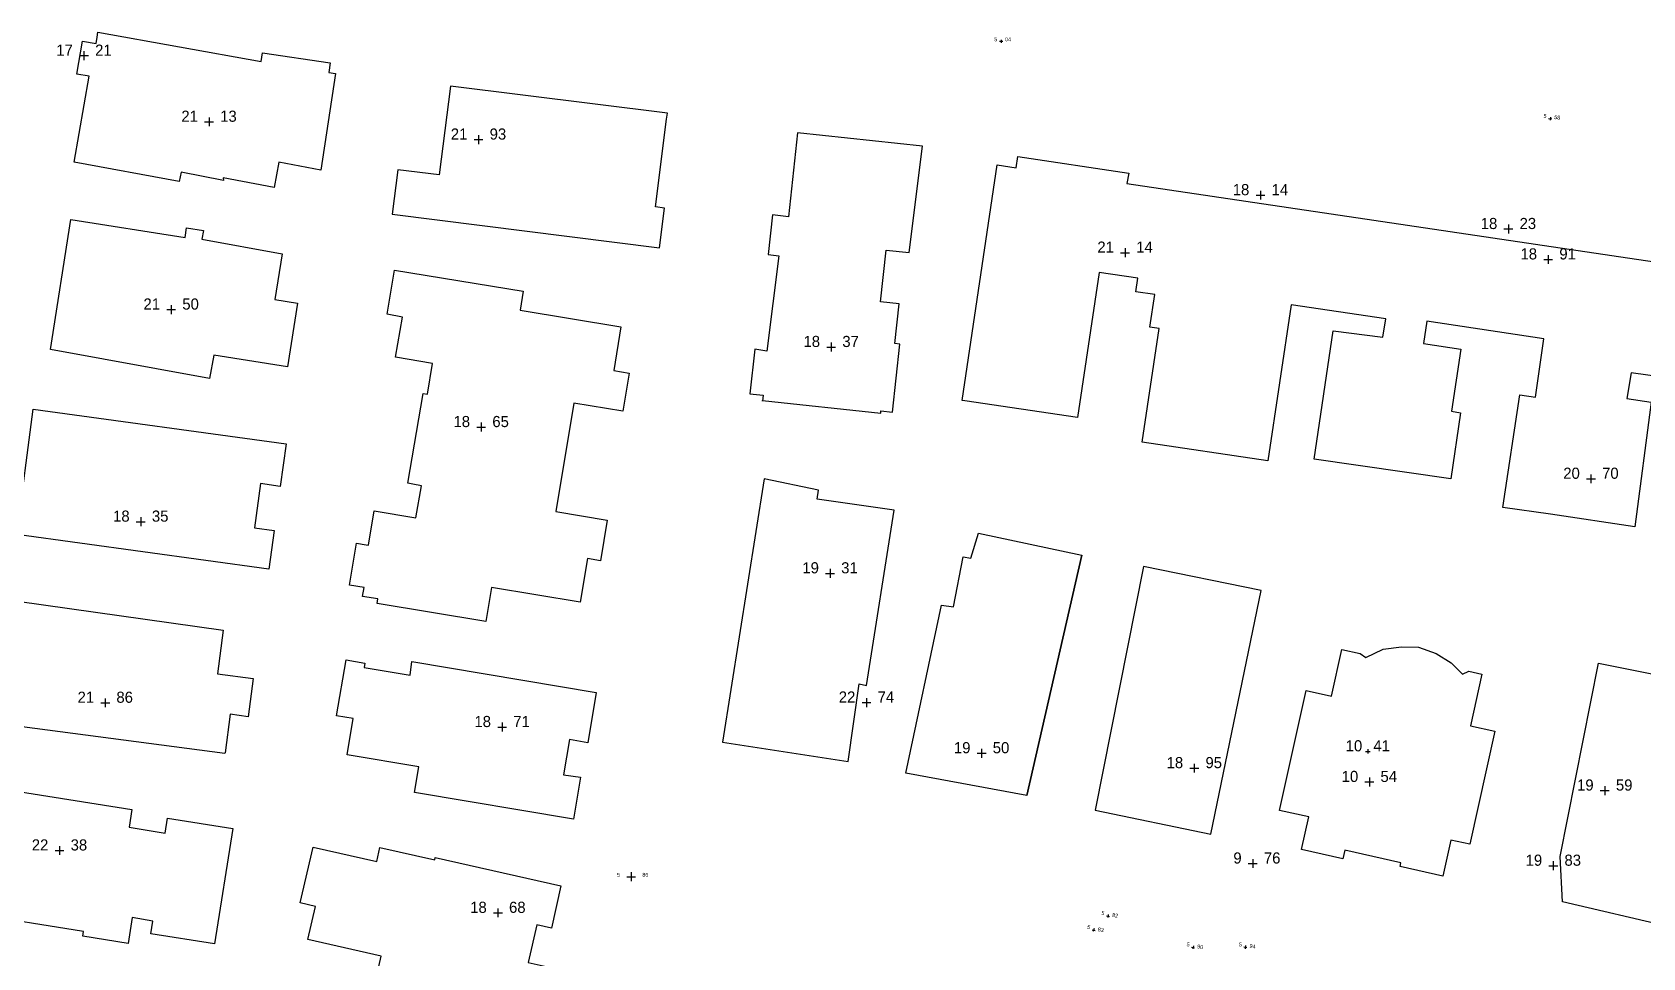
# Model space of a CAD drawing. Header units: inches. Extents: x 179019 to 255520, y 666000 to 809980.
# Drawn here: x 254708.4 to 254853.1, y 809263.9 to 809347 of the extents above; entities that cross this region are included whole.
import ezdxf
from ezdxf.enums import TextEntityAlignment as Align

# ---------------------------------------------------------------- set-up
doc = ezdxf.new("R2010")
doc.units = ezdxf.units.IN
doc.header["$MEASUREMENT"] = 0
for name, color, linetype in [('building levels', 6, 'Continuous'), ('orig buildings', 3, 'Continuous'), ('street levels', 5, 'Continuous')]:
    doc.layers.add(name, color=color, linetype=linetype)
doc.styles.add('hebtxt', font='hebtxt')

# ---------------------------------------------------------------- blocks, each defined once
blk = doc.blocks.new('1505')
for points in [[(-0.4, 0), (0.4, 0)], [(0, 0.4), (0, -0.4)]]:
    blk.add_lwpolyline(points)
at = {"style": 'hebtxt'}
blk.add_attdef('METER', text='', height=2, dxfattribs=at).set_placement((-1, 0), align=Align.RIGHT)
blk.add_attdef('CENTIMETER', (1, 0), '', height=2, dxfattribs=at)
blk = doc.blocks.new('1503')
for points in [[(-0.4, 0), (0.4, 0)], [(0, 0.4), (0, -0.4)]]:
    blk.add_lwpolyline(points)
at = {"style": 'hebtxt'}
blk.add_attdef('METER', text='', height=2, dxfattribs=at).set_placement((-1, 0), align=Align.RIGHT)
blk.add_attdef('CENTIMETER', (1, 0), '', height=2, dxfattribs=at)

msp = doc.modelspace()

# ---------------------------------------------------------------- linework, layer by layer
at = {"layer": 'orig buildings'}
for points, elevation in [([(254734.34, 809334.67), (254730.58, 809335.37), (254730.15, 809333.11), (254725.57, 809333.97), (254725.59, 809333.73), (254721.79, 809334.49), (254721.62, 809333.65), (254712.19, 809335.37), (254713.53, 809343.1), (254712.43, 809343.29), (254712.94, 809346.25), (254714.15, 809346.04), (254714.24, 809346.6), (254714.32, 809347.04), (254728.99, 809344.41), (254729.1, 809345.2), (254735.18, 809344.28), (254735.05, 809343.42), (254735.65, 809343.33), (254734.34, 809334.67)], 18.7), ([(254740.76, 809330.71), (254764.74, 809327.67), (254765.2, 809331.26), (254764.4, 809331.36), (254765.39, 809339.24), (254765.46, 809339.77), (254745.97, 809342.2), (254744.96, 809334.23), (254741.26, 809334.69), (254740.76, 809330.71)], 22.79), ([(254774.01, 809313.98), (254784.62, 809312.83), (254784.64, 809313.04), (254785.67, 809312.92), (254786.34, 809319.05), (254785.89, 809319.09), (254786.28, 809322.66), (254784.61, 809322.84), (254785.11, 809327.48), (254787.16, 809327.26), (254788.37, 809336.81), (254777.15, 809338.02), (254776.33, 809330.48), (254774.91, 809330.64), (254774.52, 809327.08), (254775.48, 809326.98), (254774.39, 809318.42), (254773.31, 809318.59), (254772.87, 809314.59), (254774.06, 809314.47), (254773.99, 809313.93)], 17.83), ([(254711.9, 809330.22), (254722.16, 809328.61), (254722.29, 809329.47), (254723.79, 809329.24), (254723.66, 809328.45), (254730.86, 809327.16), (254730.21, 809323.04), (254732.24, 809322.72), (254731.34, 809317.01), (254724.72, 809318.05), (254724.34, 809315.96), (254710.07, 809318.56), (254711.9, 809330.22)], 20.68), ([(254740.96, 809325.69), (254752.51, 809323.78), (254752.23, 809322.08), (254761.29, 809320.58), (254760.65, 809316.66), (254762.02, 809316.43), (254761.45, 809313.02), (254757.05, 809313.75), (254755.43, 809304.01), (254760.06, 809303.24), (254759.45, 809299.59), (254758.28, 809299.79), (254757.63, 809295.86), (254749.67, 809297.18), (254749.17, 809294.14), (254739.4, 809295.76), (254739.47, 809296.16), (254738.08, 809296.39), (254738.23, 809297.2), (254736.92, 809297.4), (254737.55, 809301.18), (254738.42, 809301.03), (254738.61, 809301), (254739.12, 809304.06), (254742.87, 809303.44), (254743.39, 809306.32), (254742.61, 809306.46), (254742.16, 809306.55), (254743.52, 809314.61), (254743.92, 809314.54), (254744.38, 809317.31), (254741.03, 809317.87), (254741.68, 809321.46), (254740.3, 809321.72), (254740.96, 809325.69)], 18.5), ([(254708.51, 809313.2), (254731.22, 809310.1), (254730.7, 809306.27), (254728.92, 809306.52), (254728.38, 809302.56), (254730.14, 809302.32), (254729.66, 809298.85), (254707.05, 809301.94), (254708.51, 809313.2)], 18.08), ([(254774.15, 809306.94), (254770.42, 809283.3), (254781.71, 809281.57), (254782.68, 809288.54), (254783.35, 809288.4), (254785.84, 809304.14), (254778.92, 809305.12), (254779.03, 809305.93), (254774.15, 809306.94)], 19.85), ([(254802.68, 809300.09), (254797.73, 809278.52), (254786.87, 809280.53), (254790.09, 809295.6), (254791.15, 809295.45), (254792.02, 809299.94), (254792.72, 809299.82), (254793.41, 809302.07), (254802.68, 809300.09), (254797.73, 809278.52)], 21.09), ([(254808.21, 809299.09), (254803.87, 809277.19), (254814.27, 809275.04), (254818.78, 809296.91)], 19.4), ([(254707.09, 809295.95), (254725.58, 809293.35), (254725.07, 809289.44), (254728.26, 809289.02), (254727.81, 809285.59), (254726.19, 809285.81), (254725.74, 809282.36), (254725.73, 809282.28), (254705.21, 809284.98), (254705.33, 809285.89), (254703.97, 809286.07), (254705, 809293.88), (254706.71, 809293.66), (254707.09, 809295.95)], 18.4), ([(254742.52, 809290.54), (254759.07, 809287.77), (254758.31, 809283.25), (254756.67, 809283.53), (254756.14, 809280.37), (254757.67, 809280.16), (254757.03, 809276.38), (254742.76, 809278.78), (254743.15, 809281.09), (254736.69, 809282.17), (254737.24, 809285.42), (254735.75, 809285.66), (254736.6, 809290.69), (254738.28, 809290.4), (254738.22, 809290.02), (254742.35, 809289.33), (254742.52, 809290.54)], 18.89), ([(254704.69, 809279.27), (254717.38, 809277.25), (254717.13, 809275.66), (254720.35, 809275.15), (254720.56, 809276.48), (254726.45, 809275.54), (254724.8, 809265.2), (254719.07, 809266.11), (254719.25, 809267.25), (254717.4, 809267.55), (254717.03, 809265.24), (254712.96, 809265.89), (254713.02, 809266.3), (254702.92, 809267.91), (254704.69, 809279.27)], 21.92), ([(254733.65, 809273.87), (254739.36, 809272.59), (254739.64, 809273.85), (254744.58, 809272.74), (254744.62, 809272.94), (254755.89, 809270.4), (254755.04, 809266.62), (254753.73, 809266.91), (254752.96, 809263.53), (254754.58, 809263.16), (254753.58, 809258.75), (254739.28, 809261.98), (254739.76, 809264.1), (254733.18, 809265.58), (254733.85, 809268.56), (254732.47, 809268.87), (254733.65, 809273.87)], 18.61)]:
    msp.add_lwpolyline(points, close=True, dxfattribs=dict(at, elevation=elevation))
at = {"layer": 'orig buildings', "elevation": 19.46}
msp.add_lwpolyline([(254863.11, 809314.92), (254852.02, 809316.46), (254851.63, 809314.15), (254853.81, 809313.84), (254852.35, 809302.63), (254844.77, 809303.76), (254840.49, 809304.36), (254842.02, 809314.5), (254843.41, 809314.28), (254844.18, 809319.52), (254833.65, 809321.09), (254833.35, 809319.1), (254836.7, 809318.6), (254835.87, 809313.03), (254836.69, 809312.87), (254835.81, 809306.94), (254823.53, 809308.72), (254825.24, 809320.24), (254829.72, 809319.66), (254829.97, 809321.31), (254821.47, 809322.57), (254819.39, 809308.55), (254808.1, 809310.23), (254809.62, 809320.44), (254808.78, 809320.56), (254809.22, 809323.48), (254807.53, 809323.74), (254807.71, 809324.96), (254804.24, 809325.47), (254802.3, 809312.44), (254792.18, 809313.95), (254791.92, 809313.99), (254795.07, 809335.13), (254796.78, 809334.88), (254796.92, 809335.87), (254806.91, 809334.38), (254806.72, 809333.46), (254905.32, 809318.83)], dxfattribs=at)
at = {"layer": 'orig buildings'}
for points in [[(254820.43, 809277.18), (254822.81, 809287.94), (254825.11, 809287.43), (254826.04, 809291.63), (254827.68, 809291.27), (254828.19, 809290.92), (254829.73, 809291.66), (254831.38, 809291.86), (254832.91, 809291.82), (254834.49, 809291.26), (254835.84, 809290.44), (254836.86, 809289.42), (254837.43, 809289.67), (254838.6, 809289.41), (254837.57, 809284.77), (254839.76, 809284.29), (254837.52, 809274.15), (254835.83, 809274.52), (254835.11, 809271.28), (254831.26, 809272.13), (254831.34, 809272.48), (254826.3, 809273.6), (254826.13, 809272.84), (254822.4, 809273.66), (254823.05, 809276.6)], [(254860.17, 809289.76), (254855.56, 809266.7), (254845.84, 809268.98), (254845.62, 809273.03), (254849.09, 809290.39), (254856.1, 809288.99), (254856.53, 809290.68)]]:
    msp.add_lwpolyline(points, close=True, dxfattribs=at)

# ---------------------------------------------------------------- block references
at = {"layer": 'building levels'}
ref = msp.add_blockref('1505', (254713.07, 809344.94, 17.21), dxfattribs=at)
ref.add_attrib('METER', '17', dxfattribs={"layer": '0', "height": 1, "style": 'hebtxt'}).set_placement((254712.07, 809344.93, 17.21), align=Align.RIGHT)
ref.add_attrib('CENTIMETER', '21', (254714.07, 809344.93, 17.21), dxfattribs={"layer": '0', "height": 1, "style": 'hebtxt'})
ref = msp.add_blockref('1505', (254724.3, 809339, 21.13), dxfattribs=at)
ref.add_attrib('METER', '21', dxfattribs={"layer": '0', "height": 1, "style": 'hebtxt'}).set_placement((254723.3, 809339, 21.13), align=Align.RIGHT)
ref.add_attrib('CENTIMETER', '13', (254725.3, 809339, 21.13), dxfattribs={"layer": '0', "height": 1, "style": 'hebtxt'})
ref = msp.add_blockref('1505', (254748.5, 809337.4, 21.93), dxfattribs=at)
ref.add_attrib('METER', '21', dxfattribs={"layer": '0', "height": 1, "style": 'hebtxt'}).set_placement((254747.5, 809337.4, 21.93), align=Align.RIGHT)
ref.add_attrib('CENTIMETER', '93', (254749.5, 809337.4, 21.93), dxfattribs={"layer": '0', "height": 1, "style": 'hebtxt'})
ref = msp.add_blockref('1505', (254818.72, 809332.41, 18.14), dxfattribs=at)
ref.add_attrib('METER', '18', dxfattribs={"layer": '0', "height": 1, "style": 'hebtxt'}).set_placement((254817.72, 809332.41, 18.14), align=Align.RIGHT)
ref.add_attrib('CENTIMETER', '14', (254819.72, 809332.41, 18.14), dxfattribs={"layer": '0', "height": 1, "style": 'hebtxt'})
ref = msp.add_blockref('1505', (254840.99, 809329.38, 18.23), dxfattribs=at)
ref.add_attrib('METER', '18', dxfattribs={"layer": '0', "height": 1, "style": 'hebtxt'}).set_placement((254839.99, 809329.37, 18.23), align=Align.RIGHT)
ref.add_attrib('CENTIMETER', '23', (254841.99, 809329.37, 18.23), dxfattribs={"layer": '0', "height": 1, "style": 'hebtxt'})
ref = msp.add_blockref('1505', (254806.56, 809327.25, 21.14), dxfattribs=at)
ref.add_attrib('METER', '21', dxfattribs={"layer": '0', "height": 1, "style": 'hebtxt'}).set_placement((254805.56, 809327.25, 21.14), align=Align.RIGHT)
ref.add_attrib('CENTIMETER', '14', (254807.56, 809327.25, 21.14), dxfattribs={"layer": '0', "height": 1, "style": 'hebtxt'})
ref = msp.add_blockref('1505', (254844.56, 809326.64, 18.91), dxfattribs=at)
ref.add_attrib('METER', '18', dxfattribs={"layer": '0', "height": 1, "style": 'hebtxt'}).set_placement((254843.56, 809326.64, 18.91), align=Align.RIGHT)
ref.add_attrib('CENTIMETER', '91', (254845.56, 809326.64, 18.91), dxfattribs={"layer": '0', "height": 1, "style": 'hebtxt'})
ref = msp.add_blockref('1505', (254720.9, 809322.14, 21.5), dxfattribs=at)
ref.add_attrib('METER', '21', dxfattribs={"layer": '0', "height": 1, "style": 'hebtxt'}).set_placement((254719.9, 809322.14, 21.5), align=Align.RIGHT)
ref.add_attrib('CENTIMETER', '50', (254721.9, 809322.14, 21.5), dxfattribs={"layer": '0', "height": 1, "style": 'hebtxt'})
ref = msp.add_blockref('1505', (254780.17, 809318.78, 18.37), dxfattribs=at)
ref.add_attrib('METER', '18', dxfattribs={"layer": '0', "height": 1, "style": 'hebtxt'}).set_placement((254779.17, 809318.78, 18.37), align=Align.RIGHT)
ref.add_attrib('CENTIMETER', '37', (254781.17, 809318.78, 18.37), dxfattribs={"layer": '0', "height": 1, "style": 'hebtxt'})
ref = msp.add_blockref('1505', (254748.74, 809311.59, 18.65), dxfattribs=at)
ref.add_attrib('METER', '18', dxfattribs={"layer": '0', "height": 1, "style": 'hebtxt'}).set_placement((254747.74, 809311.59, 18.65), align=Align.RIGHT)
ref.add_attrib('CENTIMETER', '65', (254749.74, 809311.59, 18.65), dxfattribs={"layer": '0', "height": 1, "style": 'hebtxt'})
ref = msp.add_blockref('1505', (254848.4, 809306.95, 20.7), dxfattribs=at)
ref.add_attrib('METER', '20', dxfattribs={"layer": '0', "height": 1, "style": 'hebtxt'}).set_placement((254847.4, 809306.95, 20.7), align=Align.RIGHT)
ref.add_attrib('CENTIMETER', '70', (254849.4, 809306.95, 20.7), dxfattribs={"layer": '0', "height": 1, "style": 'hebtxt'})
ref = msp.add_blockref('1505', (254718.17, 809303.1, 18.35), dxfattribs=at)
ref.add_attrib('METER', '18', dxfattribs={"layer": '0', "height": 1, "style": 'hebtxt'}).set_placement((254717.17, 809303.1, 18.35), align=Align.RIGHT)
ref.add_attrib('CENTIMETER', '35', (254719.17, 809303.1, 18.35), dxfattribs={"layer": '0', "height": 1, "style": 'hebtxt'})
ref = msp.add_blockref('1505', (254780.07, 809298.46, 19.31), dxfattribs=at)
ref.add_attrib('METER', '19', dxfattribs={"layer": '0', "height": 1, "style": 'hebtxt'}).set_placement((254779.07, 809298.46, 19.31), align=Align.RIGHT)
ref.add_attrib('CENTIMETER', '31', (254781.07, 809298.46, 19.31), dxfattribs={"layer": '0', "height": 1, "style": 'hebtxt'})
ref = msp.add_blockref('1505', (254714.98, 809286.84, 21.86), dxfattribs=at)
ref.add_attrib('METER', '21', dxfattribs={"layer": '0', "height": 1, "style": 'hebtxt'}).set_placement((254713.98, 809286.84, 21.86), align=Align.RIGHT)
ref.add_attrib('CENTIMETER', '86', (254715.98, 809286.84, 21.86), dxfattribs={"layer": '0', "height": 1, "style": 'hebtxt'})
ref = msp.add_blockref('1505', (254783.34, 809286.86, 22.74), dxfattribs=at)
ref.add_attrib('METER', '22', dxfattribs={"layer": '0', "height": 1, "style": 'hebtxt'}).set_placement((254782.34, 809286.86, 22.74), align=Align.RIGHT)
ref.add_attrib('CENTIMETER', '74', (254784.34, 809286.86, 22.74), dxfattribs={"layer": '0', "height": 1, "style": 'hebtxt'})
ref = msp.add_blockref('1505', (254750.62, 809284.66, 18.71), dxfattribs=at)
ref.add_attrib('METER', '18', dxfattribs={"layer": '0', "height": 1, "style": 'hebtxt'}).set_placement((254749.62, 809284.66, 18.71), align=Align.RIGHT)
ref.add_attrib('CENTIMETER', '71', (254751.62, 809284.66, 18.71), dxfattribs={"layer": '0', "height": 1, "style": 'hebtxt'})
ref = msp.add_blockref('1505', (254793.68, 809282.31, 19.5), dxfattribs=at)
ref.add_attrib('METER', '19', dxfattribs={"layer": '0', "height": 1, "style": 'hebtxt'}).set_placement((254792.68, 809282.31, 19.5), align=Align.RIGHT)
ref.add_attrib('CENTIMETER', '50', (254794.68, 809282.31, 19.5), dxfattribs={"layer": '0', "height": 1, "style": 'hebtxt'})
at = {"layer": 'building levels', "xscale": 0.5, "yscale": 0.5, "zscale": 0.5}
msp.add_blockref('1505', (254828.36, 809282.48, 10.41), dxfattribs=at).add_auto_attribs({'METER': '10', 'CENTIMETER': '41'})
at = {"layer": 'building levels'}
ref = msp.add_blockref('1505', (254812.78, 809280.97, 18.95), dxfattribs=at)
ref.add_attrib('METER', '18', dxfattribs={"layer": '0', "height": 1, "style": 'hebtxt'}).set_placement((254811.78, 809280.97, 18.95), align=Align.RIGHT)
ref.add_attrib('CENTIMETER', '95', (254813.78, 809280.97, 18.95), dxfattribs={"layer": '0', "height": 1, "style": 'hebtxt'})
ref = msp.add_blockref('1505', (254828.5, 809279.73, 10.54), dxfattribs=at)
ref.add_attrib('METER', '10', dxfattribs={"layer": '0', "height": 1, "style": 'hebtxt'}).set_placement((254827.5, 809279.73, 10.54), align=Align.RIGHT)
ref.add_attrib('CENTIMETER', '54', (254829.5, 809279.73, 10.54), dxfattribs={"layer": '0', "height": 1, "style": 'hebtxt'})
ref = msp.add_blockref('1505', (254849.64, 809278.96, 19.59), dxfattribs=at)
ref.add_attrib('METER', '19', dxfattribs={"layer": '0', "height": 1, "style": 'hebtxt'}).set_placement((254848.64, 809278.96, 19.59), align=Align.RIGHT)
ref.add_attrib('CENTIMETER', '59', (254850.64, 809278.96, 19.59), dxfattribs={"layer": '0', "height": 1, "style": 'hebtxt'})
ref = msp.add_blockref('1505', (254710.87, 809273.58, 22.38), dxfattribs=at)
ref.add_attrib('METER', '22', dxfattribs={"layer": '0', "height": 1, "style": 'hebtxt'}).set_placement((254709.87, 809273.58, 22.38), align=Align.RIGHT)
ref.add_attrib('CENTIMETER', '38', (254711.87, 809273.58, 22.38), dxfattribs={"layer": '0', "height": 1, "style": 'hebtxt'})
ref = msp.add_blockref('1505', (254818.03, 809272.41, 9.76), dxfattribs=at)
ref.add_attrib('METER', '9', dxfattribs={"layer": '0', "height": 1, "style": 'hebtxt'}).set_placement((254817.03, 809272.41, 9.76), align=Align.RIGHT)
ref.add_attrib('CENTIMETER', '76', (254819.03, 809272.41, 9.76), dxfattribs={"layer": '0', "height": 1, "style": 'hebtxt'})
ref = msp.add_blockref('1505', (254845.02, 809272.21, 19.83), dxfattribs=at)
ref.add_attrib('METER', '19', dxfattribs={"layer": '0', "height": 1, "style": 'hebtxt'}).set_placement((254844.02, 809272.21, 19.83), align=Align.RIGHT)
ref.add_attrib('CENTIMETER', '83', (254846.02, 809272.21, 19.83), dxfattribs={"layer": '0', "height": 1, "style": 'hebtxt'})
ref = msp.add_blockref('1505', (254750.24, 809267.98, 18.68), dxfattribs=at)
ref.add_attrib('METER', '18', dxfattribs={"layer": '0', "height": 1, "style": 'hebtxt'}).set_placement((254749.24, 809267.98, 18.68), align=Align.RIGHT)
ref.add_attrib('CENTIMETER', '68', (254751.24, 809267.98, 18.68), dxfattribs={"layer": '0', "height": 1, "style": 'hebtxt'})
at = {"layer": 'street levels'}
ref = msp.add_blockref('1503', (254795.43, 809346.23, 5.04), dxfattribs=dict(at, xscale=0.35, yscale=0.35, zscale=0.35))
ref.add_attrib('METER', '5', dxfattribs={"layer": '0', "height": 0.35, "style": 'hebtxt'}).set_placement((254795.08, 809346.23, 5.04), align=Align.RIGHT)
ref.add_attrib('CENTIMETER', '04', (254795.78, 809346.23, 5.04), dxfattribs={"layer": '0', "height": 0.35, "style": 'hebtxt'})
ref = msp.add_blockref('1503', (254844.74, 809339.29), dxfattribs=dict(at, xscale=0.35, yscale=0.35, zscale=0.35, rotation=353.6088387582694))
ref.add_attrib('METER', '5', dxfattribs={"layer": '0', "height": 0.35, "rotation": 353.6088, "style": 'hebtxt'}).set_placement((254844.39, 809339.33), align=Align.RIGHT)
ref.add_attrib('CENTIMETER', '58', (254845.09, 809339.25), dxfattribs={"layer": '0', "height": 0.35, "rotation": 353.6088, "style": 'hebtxt'})
ref = msp.add_blockref('1503', (254762.21, 809271.22, 5.86), dxfattribs=at)
ref.add_attrib('METER', '5', dxfattribs={"layer": '0', "height": 0.35, "style": 'hebtxt'}).set_placement((254761.21, 809271.22, 5.86), align=Align.RIGHT)
ref.add_attrib('CENTIMETER', '86', (254763.21, 809271.22, 5.86), dxfattribs={"layer": '0', "height": 0.35, "style": 'hebtxt'})
ref = msp.add_blockref('1503', (254803.74, 809266.43, 5.84), dxfattribs=dict(at, xscale=0.35, yscale=0.35, zscale=0.35, rotation=346.8508335215982))
ref.add_attrib('METER', '5', dxfattribs={"layer": '0', "height": 0.35, "rotation": 346.8508, "style": 'hebtxt'}).set_placement((254803.39, 809266.51, 5.84), align=Align.RIGHT)
ref.add_attrib('CENTIMETER', '83', (254804.08, 809266.35, 5.84), dxfattribs={"layer": '0', "height": 0.35, "rotation": 346.8508, "style": 'hebtxt'})
ref = msp.add_blockref('1503', (254805.03, 809267.69, 5.82), dxfattribs=dict(at, xscale=0.35, yscale=0.35, zscale=0.35, rotation=349.6608853226442))
ref.add_attrib('METER', '5', dxfattribs={"layer": '0', "height": 0.35, "rotation": 349.6609, "style": 'hebtxt'}).set_placement((254804.68, 809267.76, 5.82), align=Align.RIGHT)
ref.add_attrib('CENTIMETER', '82', (254805.37, 809267.63, 5.82), dxfattribs={"layer": '0', "height": 0.35, "rotation": 349.6609, "style": 'hebtxt'})
ref = msp.add_blockref('1503', (254812.67, 809264.88, 6), dxfattribs=dict(at, xscale=0.35, yscale=0.35, zscale=0.35, rotation=348.3794812284161))
ref.add_attrib('METER', '5', dxfattribs={"layer": '0', "height": 0.35, "rotation": 348.3795, "style": 'hebtxt'}).set_placement((254812.33, 809264.95, 6), align=Align.RIGHT)
ref.add_attrib('CENTIMETER', '90', (254813.01, 809264.81, 6), dxfattribs={"layer": '0', "height": 0.35, "rotation": 348.3795, "style": 'hebtxt'})
ref = msp.add_blockref('1503', (254817.37, 809264.9, 5.94), dxfattribs=dict(at, xscale=0.35, yscale=0.35, zscale=0.35, rotation=351.6154120540832))
ref.add_attrib('METER', '5', dxfattribs={"layer": '0', "height": 0.35, "rotation": 351.6154, "style": 'hebtxt'}).set_placement((254817.03, 809264.95, 5.94), align=Align.RIGHT)
ref.add_attrib('CENTIMETER', '94', (254817.72, 809264.85, 5.94), dxfattribs={"layer": '0', "height": 0.35, "rotation": 351.6154, "style": 'hebtxt'})

doc.saveas('drawing.dxf')
